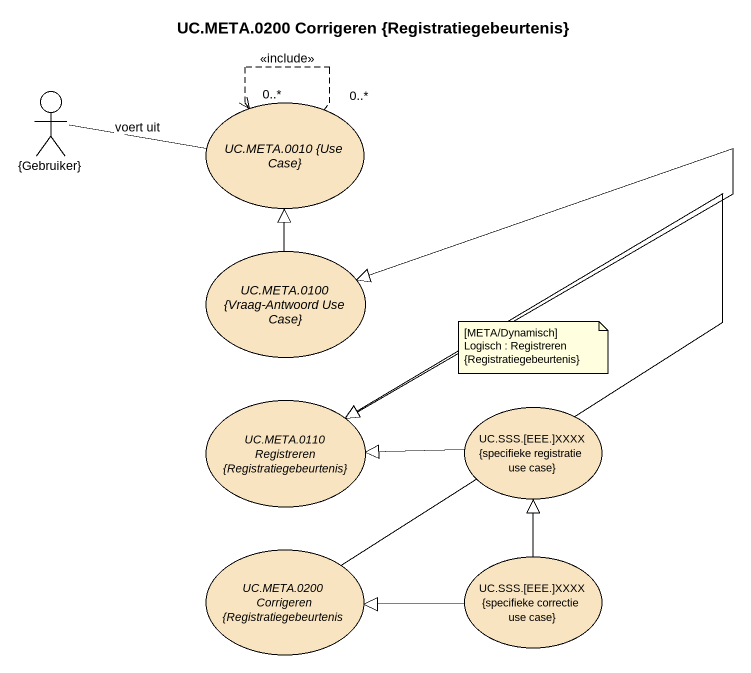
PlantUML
@startuml
title UC.META.0200 Corrigeren {Registratiegebeurtenis}
actor "{Gebruiker}" as Gebruiker
usecase "UC.META.0010 {Use Case}" as UC_META_0010_Use_Case #F8E4C0
usecase "UC.META.0100 {Vraag-Antwoord Use Case}" as UC_META_0100_Vraag_Antwoord #F8E4C0
usecase "UC.META.0110 Registreren {Registratiegebeurtenis}" as UC_META_0110_Registreren #F8E4C0
usecase "UC.SSS.[EEE.]XXXX {specifieke registratie use case}" as UC_SSS_EEE_XXXX_specifieke #F8E4C0
usecase "UC.META.0200 Corrigeren {Registratiegebeurtenis" as UC_META_0200_Corrigeren #F8E4C0
usecase "UC.SSS.[EEE.]XXXX {specifieke correctie use case}" as UC_SSS_EEE_XXXX_specifieke_2 #F8E4C0
Gebruiker -right- UC_META_0010_Use_Case : voert uit
UC_META_0010_Use_Case "0..*" ..> "0..*" UC_META_0010_Use_Case : <<include>>
UC_META_0100_Vraag_Antwoord -up-|> UC_META_0010_Use_Case
UC_META_0110_Registreren -up-|> UC_META_0100_Vraag_Antwoord
UC_SSS_EEE_XXXX_specifieke -left-|> UC_META_0110_Registreren
UC_META_0200_Corrigeren -up-|> UC_META_0110_Registreren
UC_SSS_EEE_XXXX_specifieke_2 -up-|> UC_SSS_EEE_XXXX_specifieke
UC_SSS_EEE_XXXX_specifieke_2 -left-|> UC_META_0200_Corrigeren
note as N1
  [META/Dynamisch] Logisch : Registreren {Registratiegebeurtenis}
end note
@enduml
